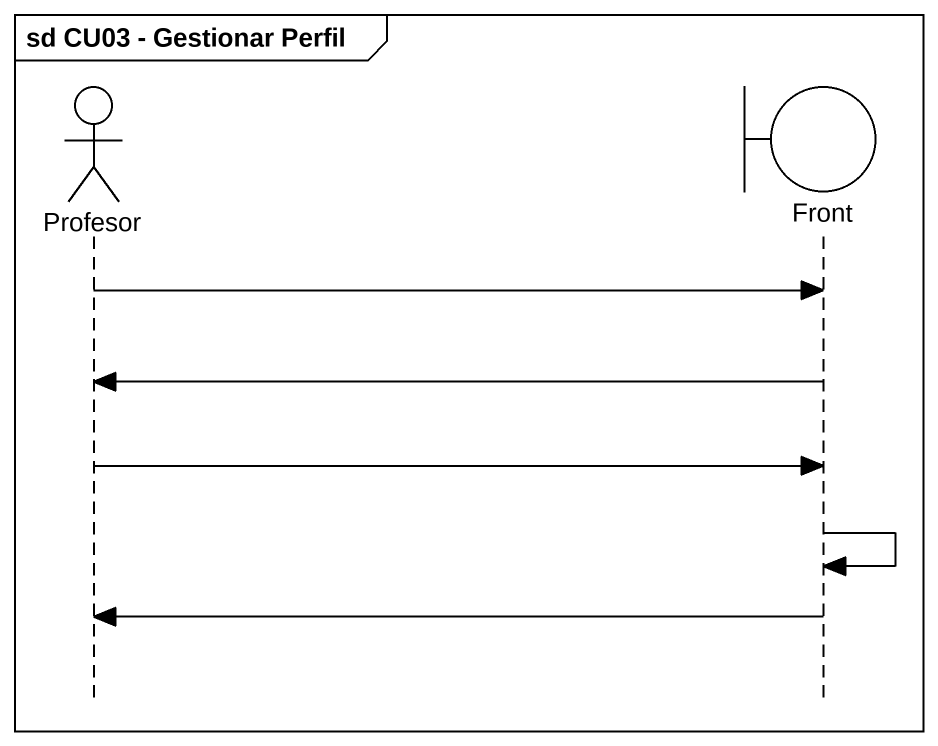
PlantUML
@startuml
mainframe sd CU03 - Gestionar Perfil
hide footbox
actor Profesor
boundary Front

Profesor -> Front
Front -> Profesor
Profesor -> Front
Front -> Front
Front -> Profesor
@enduml
